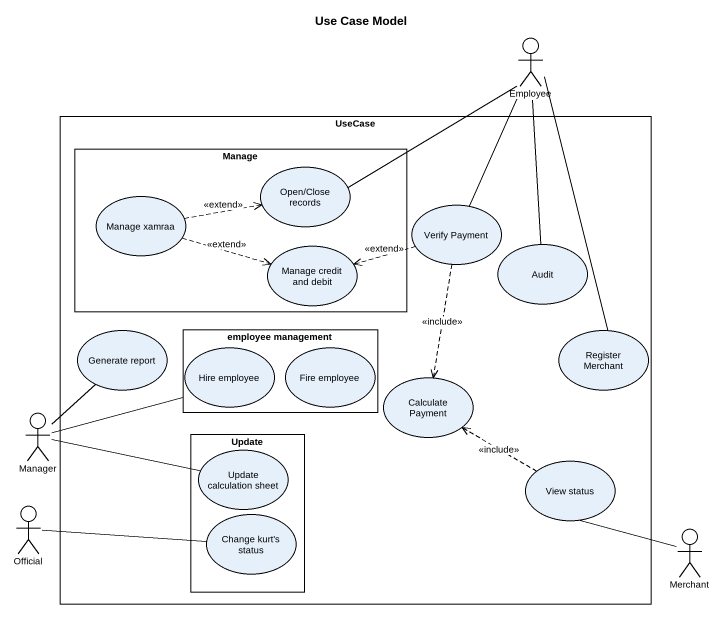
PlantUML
@startuml
title Use Case Model
actor Employee
rectangle "UseCase" as UseCase_ {
  rectangle Manage {
    usecase "Open/Close records" as Open_Close_records
    usecase "Manage xamraa" as Manage_xamraa
    usecase "Manage credit and debit" as Manage_credit_and_debit
  }
  usecase "Verify Payment" as Verify_Payment
  usecase Audit
  usecase "Generate report" as Generate_report
  rectangle "employee management" as employee_management {
    usecase "Hire employee" as Hire_employee
    usecase "Fire employee" as Fire_employee
  }
  usecase "Register Merchant" as Register_Merchant
  usecase "Calculate Payment" as Calculate_Payment
  rectangle Update {
    usecase "Update calculation sheet" as Update_calculation_sheet
    usecase "Change kurt's status" as Change_kurt_s_status
  }
  usecase "View status" as View_status
}
actor Manager
actor Official
actor Merchant
Employee -left- Open_Close_records
Employee -- Verify_Payment
Employee -- Audit
Employee -- Register_Merchant
Manage_xamraa .right.> Open_Close_records : <<extend>>
Manage_xamraa .right.> Manage_credit_and_debit : <<extend>>
Verify_Payment .left.> Manage_credit_and_debit : <<extend>>
Verify_Payment ..> Calculate_Payment : <<include>>
Manager -up- Generate_report
Manager -right- employee_management
Manager -right- Update_calculation_sheet
View_status .left.> Calculate_Payment : <<include>>
Official -right- Change_kurt_s_status
Merchant -up- View_status
@enduml
